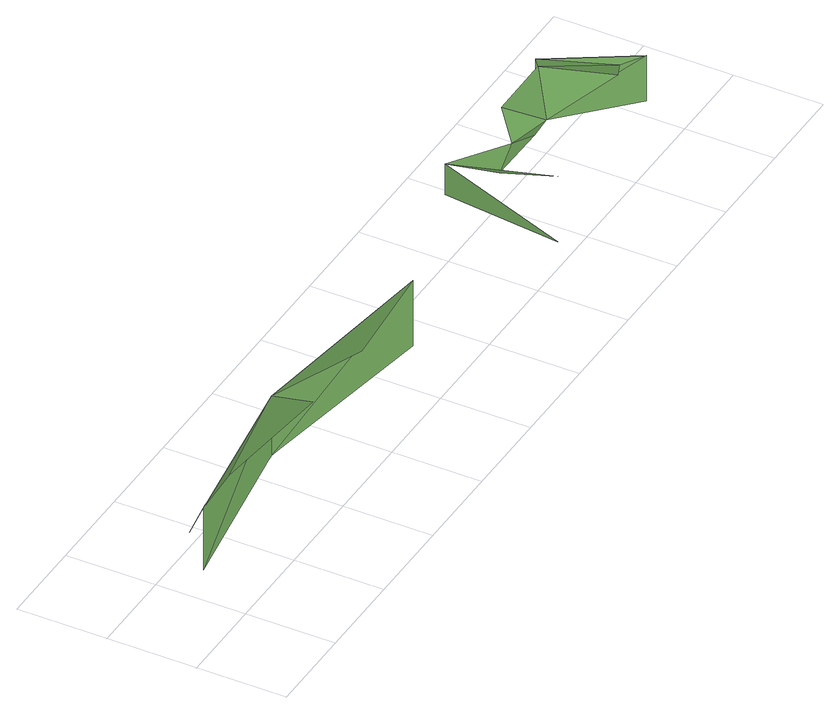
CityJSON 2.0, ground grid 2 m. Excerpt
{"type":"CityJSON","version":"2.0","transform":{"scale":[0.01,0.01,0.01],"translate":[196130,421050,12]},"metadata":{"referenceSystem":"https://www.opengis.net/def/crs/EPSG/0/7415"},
"CityObjects":{
"plantcover1":{"type":"PlantCover","attributes":{"3df_class":"Forest","bgt_fysiekvoorkomen":"groenvoorziening","bgt_status":"bestaand","identificatienamespace":"NL.IMGeo","begroeidterreindeeloptalud":"true","plus_fysiekvoorkomen":"gras- en kruidachtigen","relatievehoogteligging":0,"aantal_punten":0},"geometry":[{"type":"MultiSurface","lod":"1","boundaries":[[[0,1,2]],[[3,2,4]],[[5,4,2]],[[3,4,6]],[[7,4,5]],[[6,4,8]],[[4,9,8]],[[6,8,10]],[[11,12,13]],[[14,12,15]],[[16,11,17]],[[11,16,12]],[[18,16,17]],[[16,18,19]],[[20,19,18]],[[18,21,20]],[[20,21,22]],[[20,22,23]],[[24,23,25]],[[22,25,23]],[[24,25,26]]]}]}
},
"vertices":[
[4,127,172],[81,134,186],[88,141,172],[88,141,20],[480,203,165],[181,134,193],[480,203,20],[431,84,225],[925,130,181],[631,84,218],[925,130,20],[1380,184,124],[1389,311,95],[1359,43,180],[1359,43,20],[1389,311,20],[1430,184,163],[1430,134,201],[1480,134,206],[1480,234,200],[1630,234,202],[1680,84,202],[1780,134,143],[1677,265,178],[1677,265,24],[1841,107,135],[1841,107,24]
]}
